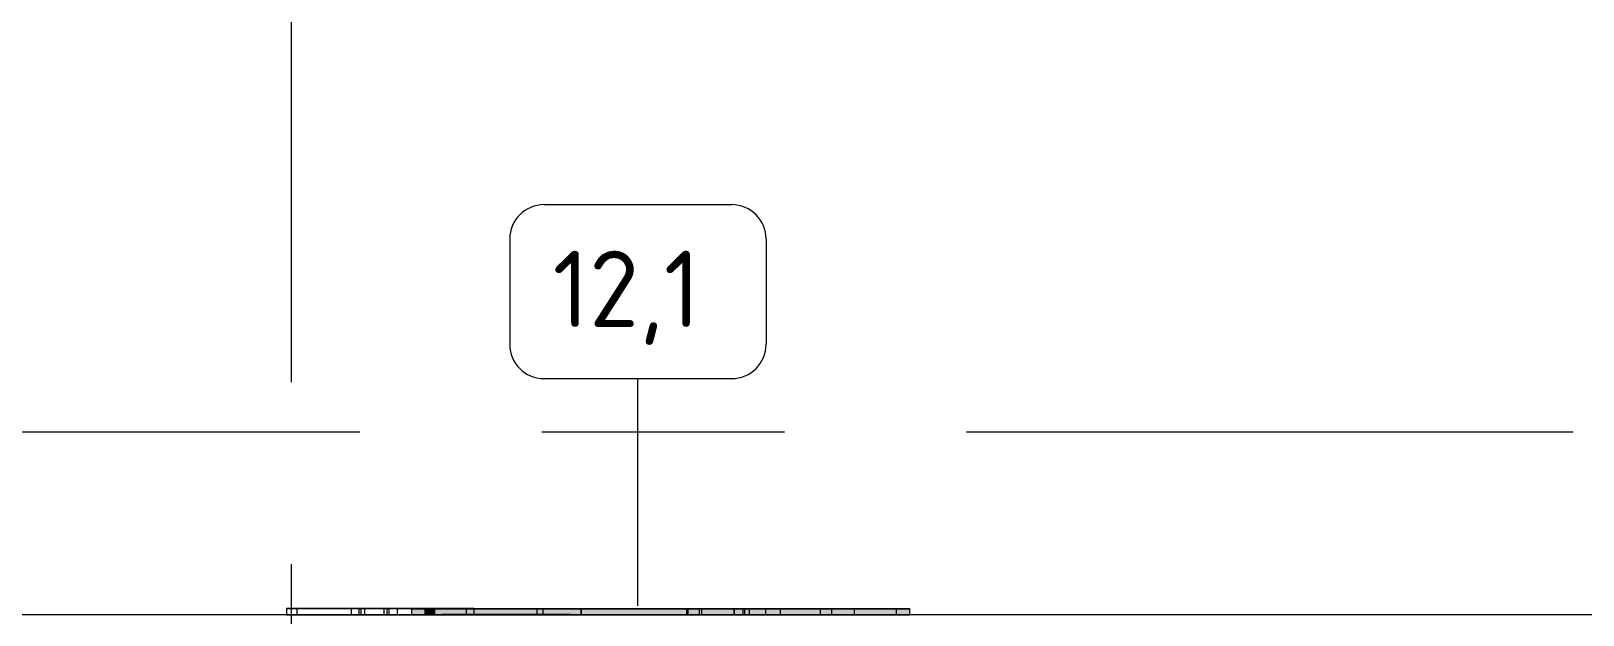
# Model space of a CAD drawing. Header units: millimetres. Extents: x 81566 to 292854, y -8553 to 29000.
# Drawn here: x 115279 to 119340, y 10621 to 12150 of the extents above; entities that cross this region are included whole.
import ezdxf

# ---------------------------------------------------------------- set-up
doc = ezdxf.new("R2010")
doc.units = ezdxf.units.MM
doc.linetypes.add('Осевая', pattern=[3175, 635, -476.25, 1587.5, -476.25])
doc.layers.add('A-WALL-FNSH-1', color=9, linetype='Continuous', lineweight=9, true_color=0x808080)
doc.layers.add('I-FURN-1', color=9, linetype='Continuous', lineweight=9, true_color=0x808080)
doc.layers.add('I-FURN-3', color=7, linetype='Continuous', lineweight=9, transparency=1)
for name, color, linetype, lineweight in [('I-FURN-IDEN', 7, 'Continuous', 9), ('I-WALL', 7, 'Continuous', 9), ('Оси-2', 7, 'Осевая', 9)]:
    doc.layers.add(name, color=color, linetype=linetype, lineweight=lineweight)
doc.styles.add('GOST Common', font='GOST_Common.ttf', dxfattribs={"height": 200})

# ---------------------------------------------------------------- blocks, each defined once
blk = doc.blocks.new('Дерево_ декор 2 - Дерево_ декор 2-30725410-План расстановки мебели и оборудования 2 этажа в осях 23-33')
at = {"layer": 'I-FURN-3'}
for points in [[(-398.1, 24.3), (-398.1, 8.3), (-164.2, 8.3), (-164.2, 24.3), (-394.2, 24.3)], [(-351.6, 24.3), (-362.4, 24.3), (-362.4, 8.3), (-252.4, 8.3), (-252.4, 24.3), (-351.5, 24.3)], [(-30, 24.3), (-194.3, 24.3), (-194.3, 8.3), (181.8, 8.3), (181.8, 24.3), (17.5, 24.3)], [(164.9, 24.3), (151.8, 24.3), (151.8, 8.3), (576.6, 8.3), (576.6, 24.3), (179.2, 24.3)], [(617, 24.3), (561.5, 24.3), (561.5, 8.3), (905.6, 8.3), (905.6, 24.3), (673.6, 24.3)], [(870.6, 24.3), (844.3, 24.3), (844.3, 8.3), (870.6, 8.3), (870.6, 18.6)]]:
    blk.add_hatch(color=256, dxfattribs=at).paths.add_polyline_path(points)
at = {"layer": 'I-FURN-1'}
for p, q in [((-398.3, 24.3), (-398.3, 8.3)), ((-252.4, 24.3), (-398.1, 24.3)), ((-398.1, 24.3), (-194.6, 24.3)), ((-398.1, 8.3), (-252.4, 8.3)), ((-194.6, 8.3), (-398.1, 8.3)), ((-363.3, 24.3), (-363.3, 8.3)), ((-363.3, 24.3), (-351.6, 24.3)), ((-351.6, 8.3), (-363.3, 8.3)), ((-360.9, 24.3), (-362.9, 24.3)), ((-362.9, 8.3), (-360.9, 8.3)), ((-352.9, 24.3), (-360.9, 24.3)), ((-360.9, 8.3), (-352.9, 8.3)), ((-347.4, 24.3), (-352.7, 24.3)), ((-352.7, 8.3), (-253.2, 8.3)), ((-351.5, 24.3), (-252.4, 24.3)), ((-252.4, 8.3), (-351.5, 8.3)), ((-253.2, 24.3), (-347.4, 24.3)), ((-194.6, 24.3), (-253.2, 24.3)), ((-253.2, 8.3), (-194.6, 8.3)), ((-252.4, 8.3), (-252.4, 24.3)), ((-194.7, 24.3), (-194.7, 8.3)), ((-194.6, 24.3), (-164.2, 24.3)), ((-187.8, 24.3), (-194.6, 24.3)), ((-194.6, 8.3), (-187.8, 8.3)), ((-164.2, 8.3), (-194.6, 8.3)), ((-164.2, 24.3), (-194.3, 24.3)), ((-194.3, 24.3), (181.8, 24.3)), ((-194.3, 8.3), (-164.2, 8.3)), ((181.8, 8.3), (-194.3, 8.3)), ((-164.8, 24.3), (-187.8, 24.3)), ((-187.8, 8.3), (-164.8, 8.3)), ((61.5, 24.3), (-164.8, 24.3)), ((-164.8, 8.3), (61.5, 8.3)), ((-164.2, 24.3), (-164.2, 8.3)), ((0, 24.3), (-60, 24.3)), ((-60, 24.3), (-21, 24.3)), ((-60, 24.3), (-60, 8.3)), ((-21, 8.3), (-60, 8.3)), ((-60, 8.3), (0, 8.3)), ((-21, 24.3), (20.9, 24.3)), ((-21, 8.3), (-21, 24.3)), ((20.9, 8.3), (-21, 8.3)), ((38, 24.3), (0, 24.3)), ((0, 8.3), (38, 8.3)), ((20.9, 24.3), (33.1, 24.3)), ((20.9, 24.3), (20.9, 8.3)), ((33.1, 8.3), (20.9, 8.3)), ((33.1, 24.3), (147.2, 24.3)), ((33.1, 24.3), (33.1, 8.3)), ((147.2, 8.3), (33.1, 8.3)), ((60, 24.3), (38, 24.3)), ((151.8, 24.3), (38, 24.3)), ((38, 24.3), (60, 24.3)), ((38, 24.3), (38, 8.3)), ((60, 8.3), (38, 8.3)), ((38, 8.3), (151.8, 8.3)), ((38, 8.3), (60, 8.3)), ((60, 24.3), (60, 8.3)), ((150.1, 24.3), (61.5, 24.3)), ((61.5, 24.3), (61.5, 9)), ((61.5, 8.3), (150.1, 8.3)), ((147.2, 24.3), (151.7, 24.3)), ((147.2, 8.3), (147.2, 24.3)), ((151.7, 8.3), (147.2, 8.3)), ((181.3, 24.3), (150.1, 24.3)), ((150.1, 8.3), (181.3, 8.3)), ((151.7, 24.3), (164.8, 24.3)), ((164.8, 8.3), (151.7, 8.3)), ((181.8, 24.3), (151.8, 24.3)), ((151.8, 24.3), (181.1, 24.3)), ((151.8, 24.3), (151.8, 8.3)), ((164.9, 24.3), (151.8, 24.3)), ((181.1, 8.3), (151.8, 8.3)), ((151.8, 8.3), (181.8, 8.3)), ((151.8, 8.3), (164.9, 8.3)), ((165.8, 24.3), (181.8, 24.3)), ((181.8, 24.3), (165.8, 24.3)), ((165.8, 8.3), (181.8, 8.3)), ((181.8, 8.3), (165.8, 8.3)), ((181.1, 24.3), (577.4, 24.3)), ((577.4, 8.3), (181.1, 8.3)), ((461.3, 24.3), (181.3, 24.3)), ((181.3, 8.3), (461.3, 8.3)), ((181.8, 24.3), (185.4, 24.3)), ((185.4, 24.3), (181.8, 24.3)), ((181.8, 8.3), (185.4, 8.3)), ((185.4, 8.3), (181.8, 8.3)), ((182.3, 8.3), (182.3, 24.3)), ((185.4, 24.3), (185.4, 8.3)), ((561.4, 24.3), (461.3, 24.3)), ((461.3, 24.3), (461.3, 8.3)), ((461.3, 8.3), (561.4, 8.3)), ((461.5, 8.3), (461.5, 24.3)), ((576.5, 24.3), (561.4, 24.3)), ((561.4, 8.3), (576.5, 8.3)), ((577.1, 24.3), (561.5, 24.3)), ((561.5, 24.3), (576.3, 24.3)), ((561.5, 24.3), (561.5, 8.3)), ((576.3, 8.3), (561.5, 8.3)), ((561.5, 8.3), (577.1, 8.3)), ((576.3, 24.3), (905.6, 24.3)), ((905.6, 8.3), (576.3, 8.3)), ((780, 24.3), (576.5, 24.3)), ((576.5, 8.3), (780, 8.3)), ((577.4, 8.3), (577.4, 24.3)), ((844.9, 24.3), (780.5, 24.3)), ((780.5, 8.3), (844.9, 8.3)), ((905.6, 24.3), (844.3, 24.3)), ((844.3, 24.3), (870.6, 24.3)), ((844.3, 24.3), (844.3, 8.3)), ((870.6, 8.3), (844.3, 8.3)), ((844.3, 8.3), (905.6, 8.3)), ((847.9, 24.3), (844.9, 24.3)), ((844.9, 8.3), (865.3, 8.3)), ((870.6, 24.3), (847.9, 24.3)), ((865.3, 8.3), (870.6, 8.3)), ((870.6, 8.3), (870.6, 24.3)), ((870.6, 24.3), (870.6, 24.3)), ((870.6, 8.3), (870.6, 8.3)), ((906, 8.3), (906, 24.3))]:
    blk.add_line(p, q, dxfattribs=at)
blk = doc.blocks.new('Дервево_ ствол_ декор 3 - Дервево_ ствол_ декор 3-30728032-План расстановки мебели и оборудования 2 этажа в осях 23-33')
at = {"layer": 'I-FURN-1'}
for p, q in [((-40.5, 24.3), (-229.4, 24.3)), ((-229.4, 24.3), (-202.6, 24.3)), ((-229.4, 24.3), (-229.4, 8.3)), ((-202.6, 8.3), (-229.4, 8.3)), ((-229.4, 8.3), (-40.5, 8.3)), ((-202.6, 24.3), (-35.6, 24.3)), ((-202.6, 24.3), (-202.6, 8.3)), ((-35.6, 8.3), (-202.6, 8.3)), ((-40.5, 24.3), (-60, 24.3)), ((-60, 24.3), (-40.5, 24.3)), ((-60, 8.3), (-60, 24.3)), ((-40.5, 8.3), (-60, 8.3)), ((-60, 8.3), (-40.5, 8.3)), ((0, 24.3), (-40.5, 24.3)), ((-40.5, 24.3), (-40.5, 8.3)), ((-40.5, 8.3), (0, 8.3)), ((-35.6, 24.3), (-25.1, 24.3)), ((-35.6, 24.3), (-35.6, 8.3)), ((-25.1, 8.3), (-35.6, 8.3)), ((-25.1, 24.3), (25, 24.3)), ((-25.1, 8.3), (-25.1, 24.3)), ((25, 8.3), (-25.1, 8.3)), ((38, 24.3), (0, 24.3)), ((0, 8.3), (38, 8.3)), ((25, 24.3), (33.1, 24.3)), ((25, 24.3), (25, 8.3)), ((33.1, 8.3), (25, 8.3)), ((33.1, 24.3), (241.5, 24.3)), ((33.1, 24.3), (33.1, 8.3)), ((97.4, 8.3), (33.1, 8.3)), ((60, 24.3), (38, 24.3)), ((260.4, 24.3), (38, 24.3)), ((38, 24.3), (60, 24.3)), ((38, 24.3), (38, 8.3)), ((60, 8.3), (38, 8.3)), ((38, 8.3), (97.4, 8.3)), ((38, 8.3), (60, 8.3)), ((60, 24.3), (60, 8.3)), ((97.4, 8.3), (100.4, 8.3)), ((100.4, 8.3), (97.4, 8.3)), ((100.4, 8.3), (115.2, 8.3)), ((115.2, 8.3), (100.4, 8.3)), ((115.5, 8.3), (132.6, 8.3)), ((132.6, 8.3), (115.5, 8.3)), ((132.6, 8.3), (139.6, 8.3)), ((139.6, 8.3), (132.6, 8.3)), ((139.9, 8.3), (141.3, 8.3)), ((141.3, 8.3), (139.9, 8.3)), ((141.8, 8.3), (158.7, 8.3)), ((158.7, 8.3), (141.8, 8.3)), ((158.7, 8.3), (177.6, 8.3)), ((177.6, 8.3), (158.7, 8.3)), ((178.2, 8.3), (222.3, 8.3)), ((222.3, 8.3), (178.2, 8.3)), ((223.1, 8.3), (260.4, 8.3)), ((241.5, 8.3), (223.1, 8.3)), ((241.5, 24.3), (260.4, 24.3)), ((241.5, 8.3), (241.5, 24)), ((260.4, 8.3), (241.5, 8.3)), ((260.4, 24), (260.4, 8.3))]:
    blk.add_line(p, q, dxfattribs=at)
blk = doc.blocks.new('Марка_Мебель - В прямоуг_Balcon_Марка-25523697-План расстановки мебели и оборудования 2 этажа в осях 23-33')
at = {"layer": 'I-FURN-IDEN'}
for p, q in [((-2.455, 2.278), (2.455, 2.278)), ((-3.355, 1.378), (-3.355, -1.384)), ((3.355, 1.378), (3.355, -1.378)), ((-2.461, -2.278), (2.455, -2.278))]:
    blk.add_line(p, q, dxfattribs=at)
for centre, radius, start, end in [((-2.455, 1.378), 0.9, 90, 180), ((2.455, 1.378), 0.9, 0, 90), ((-2.461, -1.384), 0.893, 180, 270), ((2.455, -1.378), 0.9, 270, 0)]:
    blk.add_arc(centre, radius, start, end, dxfattribs=at)

msp = doc.modelspace()

# ---------------------------------------------------------------- linework, layer by layer
at = {"layer": 'A-WALL-FNSH-1'}
msp.add_line((121189, 10621), (111180, 10621), dxfattribs=at)
at = {"layer": 'I-FURN-IDEN'}
msp.add_line((116866.8, 10644.1), (116866.8, 11239.7), dxfattribs=at)
at = {"layer": 'I-WALL'}
for p, q in [((115700.3, 10622), (115700.3, 10621)), ((115947.1, 10622), (116427.8, 10622)), ((116282.5, 10622), (116282.5, 10621)), ((116335.7, 10621), (116335.7, 10622)), ((116691.4, 10622), (116353.3, 10622)), ((116691.4, 10621), (116691.4, 10622))]:
    msp.add_line(p, q, dxfattribs=at)
at = {"layer": 'Оси-2'}
for p, q in [((115960, 593.7), (115960, 19415.1)), ((84865.6, 11100), (120319, 11100))]:
    msp.add_line(p, q, dxfattribs=at)

# ---------------------------------------------------------------- block references
at = {"layer": 'I-FURN-1'}
msp.add_blockref('Дервево_ ствол_ декор 3 - Дервево_ ствол_ декор 3-30728032-План расстановки мебели и оборудования 2 этажа в осях 23-33', (116177, 10613), dxfattribs=at)
at = {"layer": 'I-FURN-1', "rotation": 180}
msp.add_blockref('Дерево_ декор 2 - Дерево_ декор 2-30725410-План расстановки мебели и оборудования 2 этажа в осях 23-33', (117180, 10645.3), dxfattribs=at)
at = {"layer": 'I-FURN-IDEN', "xscale": 99.99999999999993, "yscale": 99.99999999999993, "zscale": 99.99999999999993}
msp.add_blockref('Марка_Мебель - В прямоуг_Balcon_Марка-25523697-План расстановки мебели и оборудования 2 этажа в осях 23-33', (116866.8, 11467.4), dxfattribs=at)

# ---------------------------------------------------------------- texts
at = {"layer": 'I-FURN-IDEN', "insert": (116643.8, 11574.5), "char_height": 200, "width": 505.063, "attachment_point": 1, "style": 'GOST Common'}
msp.add_mtext('12,1', dxfattribs=at)

doc.saveas('drawing.dxf')
